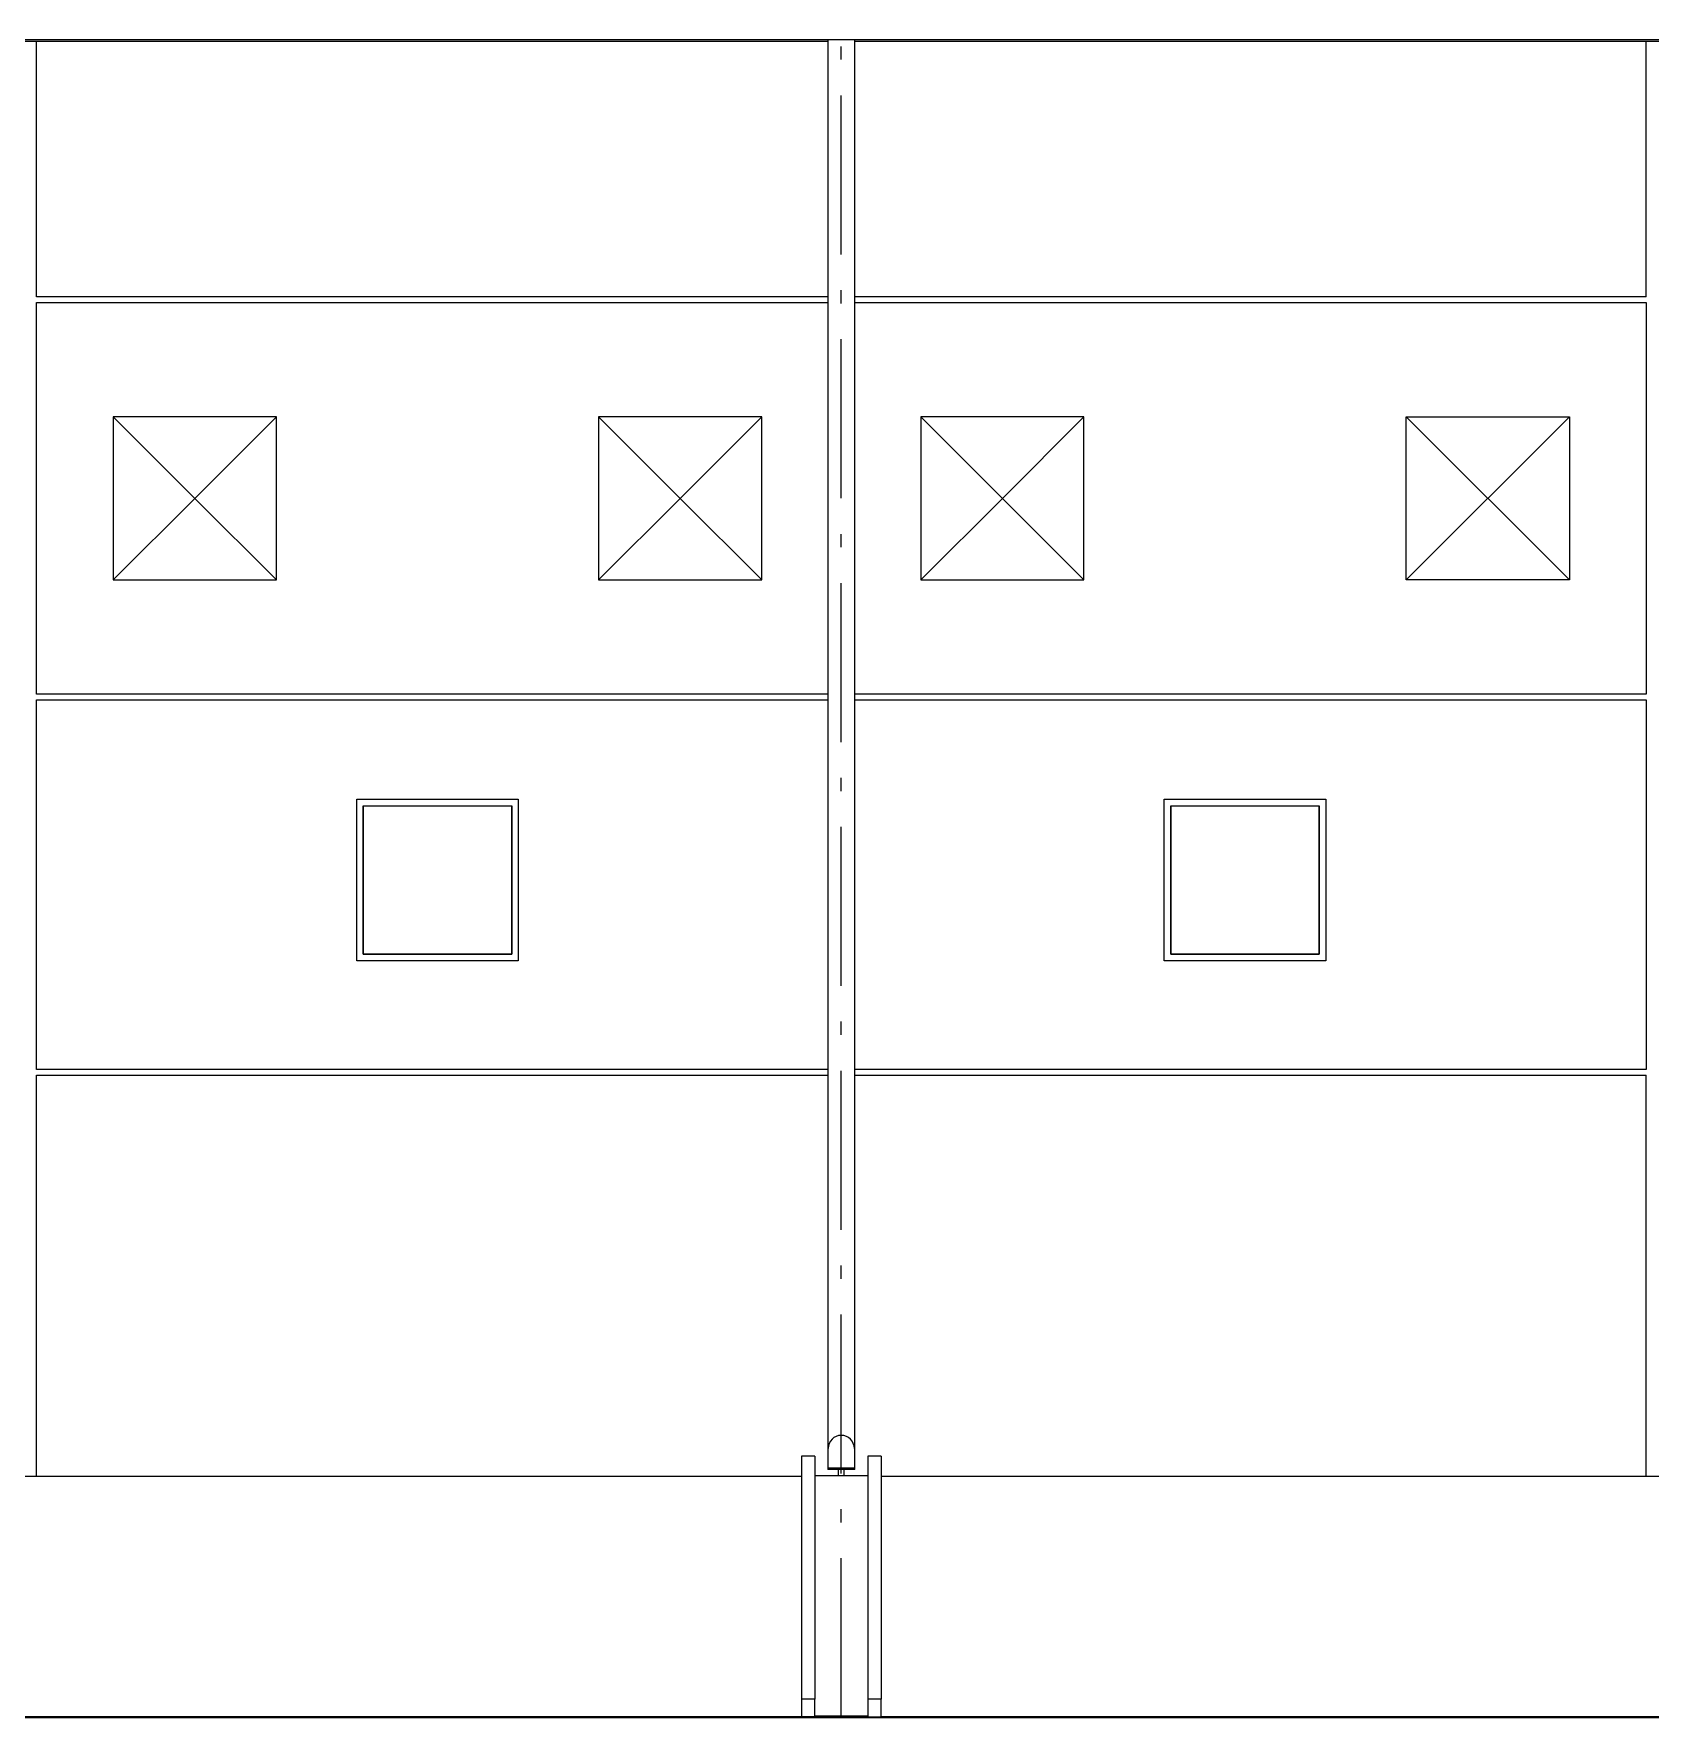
# Model space of a CAD drawing. Header units: metres. Extents: x -199 to 506, y -5 to 23.
# Drawn here: x -115.82 to -103.62, y -1.83 to 10.89 of the extents above; entities that cross this region are included whole.
import ezdxf

# ---------------------------------------------------------------- set-up
doc = ezdxf.new("R2010")
doc.units = ezdxf.units.M
doc.linetypes.add('01_Grid', pattern=[1.74, 1.2, -0.27, 0, -0.27])
for name, color, linetype, lineweight in [('03EJES-1', 1, '01_Grid', 5), ('06MUREXT', 92, 'Continuous', 9), ('17EQAGUA', 5, 'Continuous', 5), ('26VENT', 144, 'Continuous', 5), ('46BANQ', 8, 'Continuous', 5), ('53BAPS', 1, 'Continuous', 5), ('70LINEA', 1, 'Continuous', 13), ('70LINEA-1', 1, 'Continuous', 5), ('70LINEA-2', 250, 'Continuous', 15)]:
    doc.layers.add(name, color=color, linetype=linetype, lineweight=lineweight)

# ---------------------------------------------------------------- blocks, each defined once
blk = doc.blocks.new('Downspout - Square - Downspout - Square 8_x8_-V42-600rNorthElevEjeA Paint')
at = {"layer": '17EQAGUA'}
for p, q in [((-24.486, 10.841), (-24.486, 0.05)), ((-24.282, 0.05), (-24.282, 10.841)), ((-24.483, 0.06), (-24.483, 0.21)), ((-24.285, 0.21), (-24.285, 0.06)), ((-24.282, 0.05), (-24.486, 0.05)), ((-24.285, 0.06), (-24.483, 0.06))]:
    blk.add_line(p, q, dxfattribs=at)
blk.add_arc((-24.384, 0.21), 0.0986, 0, 180, dxfattribs=at)
blk = doc.blocks.new('Window - Fixed - 1_22x1_22 - Standard-7124419-600rNorthElevEjeA Paint')
at = {"layer": '26VENT'}
for p, q in [((-162.104, 5.06), (-162.104, 3.94)), ((-162.104, 5.06), (-160.984, 5.06)), ((-162.104, 3.94), (-162.104, 5.06)), ((-160.984, 3.94), (-160.984, 5.06)), ((-160.984, 5.06), (-160.984, 3.94)), ((-162.104, 3.94), (-160.984, 3.94)), ((-160.984, 3.94), (-162.104, 3.94))]:
    blk.add_line(p, q, dxfattribs=at)
blk = doc.blocks.new('Window - Square Opening - 1_23x1_23m-7476537-600rNorthElevEjeA Paint')
at = {"layer": '26VENT'}
for p, q in [((-103.0319, 6.76405), (-101.8, 7.99595)), ((-103.0319, 7.99595), (-101.8, 6.76405))]:
    blk.add_line(p, q, dxfattribs=at)

msp = doc.modelspace()

# ---------------------------------------------------------------- linework, layer by layer
at = {"layer": '03EJES-1'}
msp.add_line((-109.728, -1.8192), (-109.728, 20.1698), dxfattribs=at)
at = {"layer": '06MUREXT'}
for p, q in [((-105.464, 6.764), (-105.464, 7.9959)), ((-105.464, 7.9959), (-104.2321, 7.9959)), ((-104.2321, 7.9959), (-104.2321, 6.764)), ((-104.2321, 6.764), (-105.464, 6.764)), ((-113.386, 3.89), (-113.386, 5.11)), ((-113.386, 5.11), (-112.166, 5.11)), ((-112.166, 5.11), (-112.166, 3.89)), ((-107.29, 3.89), (-107.29, 5.11)), ((-107.29, 5.11), (-106.07, 5.11)), ((-106.07, 5.11), (-106.07, 3.89)), ((-112.166, 3.89), (-113.386, 3.89)), ((-106.07, 3.89), (-107.29, 3.89))]:
    msp.add_line(p, q, dxfattribs=at)
at = {"layer": '46BANQ'}
for p, q in [((-109.928, 0.1524), (-110.028, 0.1524)), ((-110.028, 0.1524), (-110.028, -1.6817)), ((-109.928, 0.1524), (-109.928, -1.6817)), ((-109.428, 0.1524), (-109.528, 0.1524)), ((-109.528, 0.1524), (-109.528, -1.6817)), ((-109.428, 0.1524), (-109.428, -1.6817)), ((-109.528, 0.0024), (-109.928, 0.0024)), ((-121.62, 0), (-110.028, 0)), ((-109.428, 0), (-97.836, 0)), ((-109.928, -1.6817), (-110.028, -1.6817)), ((-110.028, -1.6817), (-110.028, -1.8121)), ((-109.928, -1.8101), (-109.928, -1.6817)), ((-109.428, -1.6817), (-109.528, -1.6817)), ((-109.528, -1.6817), (-109.528, -1.8101)), ((-109.428, -1.8121), (-109.428, -1.6817)), ((-90.2762, -1.8213), (-144.1417, -1.8268)), ((-90.2762, -1.8213), (-130.2238, -1.8148)), ((-124.1938, -1.8141), (-90.2762, -1.8213)), ((-121.62, -1.8138), (-109.5435, -1.8121)), ((-109.528, -1.8101), (-109.928, -1.8101)), ((-109.428, -1.812), (-97.3515, -1.8103))]:
    msp.add_line(p, q, dxfattribs=at)
at = {"layer": '53BAPS'}
for p, q in [((-0.339, 10.8409), (-182.5411, 10.8409)), ((-109.8294, 10.8268), (-121.8186, 10.8268)), ((-97.6374, 10.8268), (-109.6266, 10.8268))]:
    msp.add_line(p, q, dxfattribs=at)
at = {"layer": '70LINEA'}
for p, q in [((-115.8023, 8.9017), (-115.8023, 10.8268)), ((-103.6537, 8.9017), (-103.6537, 10.8268)), ((-109.8284, 8.9017), (-115.8023, 8.9017)), ((-103.6537, 8.9017), (-109.6276, 8.9017)), ((-115.8023, 8.8583), (-109.8284, 8.8583)), ((-115.8023, 5.9017), (-115.8023, 8.8583)), ((-109.6276, 8.8583), (-103.6537, 8.8583)), ((-103.6537, 8.8583), (-103.6537, 5.9017)), ((-105.464, 6.764), (-105.464, 7.9959)), ((-105.464, 7.9959), (-104.2321, 7.9959)), ((-104.2321, 7.9959), (-104.2321, 6.764)), ((-104.2321, 6.764), (-105.464, 6.764)), ((-109.8296, 5.9017), (-115.8023, 5.9017)), ((-115.8023, 5.8583), (-109.8296, 5.8583)), ((-115.8023, 3.0697), (-115.8023, 5.8583)), ((-103.6537, 5.9017), (-109.6264, 5.9017)), ((-109.6264, 5.8583), (-103.6537, 5.8583)), ((-103.6537, 5.8583), (-103.6537, 3.0697)), ((-113.386, 3.89), (-113.386, 5.11)), ((-113.386, 5.11), (-112.166, 5.11)), ((-112.166, 5.11), (-112.166, 3.89)), ((-107.29, 3.89), (-107.29, 5.11)), ((-107.29, 5.11), (-106.07, 5.11)), ((-106.07, 5.11), (-106.07, 3.89)), ((-112.166, 3.89), (-113.386, 3.89)), ((-106.07, 3.89), (-107.29, 3.89)), ((-109.8296, 3.0697), (-115.8023, 3.0697)), ((-103.6537, 3.0697), (-109.6264, 3.0697)), ((-115.8023, 3.0263), (-109.8296, 3.0263)), ((-115.8023, 0), (-115.8023, 3.0263)), ((-109.6264, 3.0263), (-103.6537, 3.0263)), ((-103.6537, 0), (-103.6537, 3.0263)), ((-109.7497, 0.0024), (-109.7497, 0.05)), ((-109.7063, 0.0024), (-109.7063, 0.05))]:
    msp.add_line(p, q, dxfattribs=at)
at = {"layer": '70LINEA-1'}
for p, q in [((-113.992, 7.9959), (-115.2239, 7.9959)), ((-114.608, 7.38), (-115.2239, 7.9959)), ((-115.2239, 7.9959), (-115.2239, 6.764)), ((-113.992, 7.9959), (-114.608, 7.38)), ((-113.992, 6.764), (-113.992, 7.9959)), ((-110.3281, 7.9959), (-111.56, 7.9959)), ((-110.9441, 7.38), (-111.56, 7.9959)), ((-111.56, 7.9959), (-111.56, 6.764)), ((-110.3281, 7.9959), (-110.9441, 7.38)), ((-110.3281, 6.764), (-110.3281, 7.9959)), ((-107.896, 7.9959), (-109.1279, 7.9959)), ((-108.5119, 7.38), (-109.1279, 7.9959)), ((-109.1279, 7.9959), (-109.1279, 6.764)), ((-107.896, 7.9959), (-108.5119, 7.38)), ((-107.896, 6.764), (-107.896, 7.9959)), ((-115.2239, 6.764), (-114.608, 7.38)), ((-114.608, 7.38), (-113.992, 6.764)), ((-111.56, 6.764), (-110.9441, 7.38)), ((-110.9441, 7.38), (-110.3281, 6.764)), ((-109.1279, 6.764), (-108.5119, 7.38)), ((-108.5119, 7.38), (-107.896, 6.764)), ((-115.2239, 6.764), (-113.992, 6.764)), ((-111.56, 6.764), (-110.3281, 6.764)), ((-109.1279, 6.764), (-107.896, 6.764))]:
    msp.add_line(p, q, dxfattribs=at)
at = {"layer": '70LINEA-2'}
msp.add_line((-199.38, -1.8192), (25.6939, -1.8192), dxfattribs=at)

# ---------------------------------------------------------------- block references
at = {"layer": '17EQAGUA'}
msp.add_blockref('Downspout - Square - Downspout - Square 8_x8_-V42-600rNorthElevEjeA Paint', (-85.344, 0), dxfattribs=at)
at = {"layer": '26VENT'}
for name, p in [('Window - Square Opening - 1_23x1_23m-7476537-600rNorthElevEjeA Paint', (-2.4321, 0)), ('Window - Fixed - 1_22x1_22 - Standard-7124419-600rNorthElevEjeA Paint', (48.768, 0)), ('Window - Fixed - 1_22x1_22 - Standard-7124419-600rNorthElevEjeA Paint', (54.864, 0))]:
    msp.add_blockref(name, p, dxfattribs=at)

doc.saveas('drawing.dxf')
